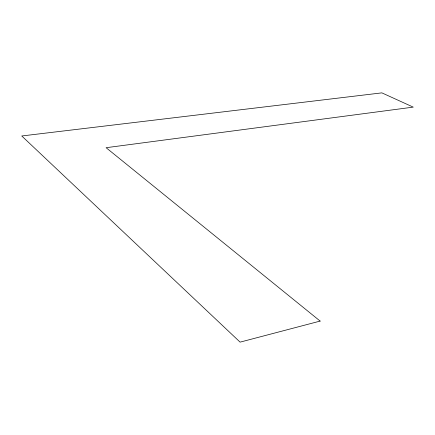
<?xml version="1.0" encoding="UTF-8"?>
<svg xmlns="http://www.w3.org/2000/svg" width="435" height="435" viewBox="0 0 435 435"><rect width="100%" height="100%" fill="white"/><g stroke="black" fill="none" stroke-linecap="round" stroke-linejoin="round"><path stroke-width="0.65" d="M320.149 321.084L240.098 342.133L21.75 135.976L381.876 92.867L413.25 107.124L106.102 147.704L320.149 321.084"/></g></svg>
